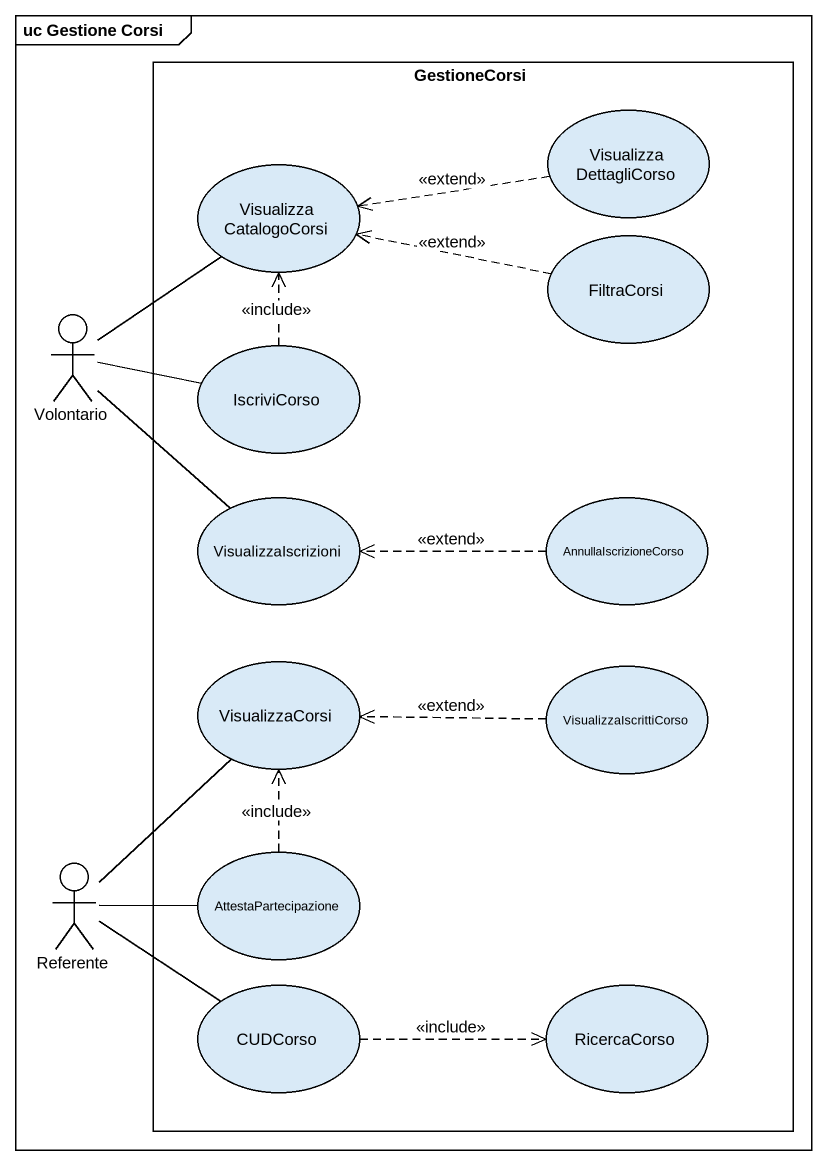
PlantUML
@startuml
mainframe uc Gestione Corsi
rectangle GestioneCorsi {
  usecase VisualizzaCatalogoCorsi
  usecase VisualizzaDettagliCorso
  usecase FiltraCorsi
  usecase IscriviCorso
  usecase VisualizzaIscrizioni
  usecase AnnullaIscrizioneCorso
  usecase VisualizzaCorsi
  usecase VisualizzaIscrittiCorso
  usecase AttestaPartecipazione
  usecase CUDCorso
  usecase RicercaCorso
}
actor Volontario
actor Referente
VisualizzaDettagliCorso .left.> VisualizzaCatalogoCorsi : <<extend>>
FiltraCorsi .left.> VisualizzaCatalogoCorsi : <<extend>>
Volontario -up- VisualizzaCatalogoCorsi
IscriviCorso .up.> VisualizzaCatalogoCorsi : <<include>>
IscriviCorso -left- Volontario
VisualizzaIscrizioni -up- Volontario
AnnullaIscrizioneCorso .left.> VisualizzaIscrizioni : <<extend>>
VisualizzaCorsi -- Referente
VisualizzaIscrittiCorso .left.> VisualizzaCorsi : <<extend>>
AttestaPartecipazione .up.> VisualizzaCorsi : <<include>>
Referente -right- AttestaPartecipazione
CUDCorso -left- Referente
CUDCorso .right.> RicercaCorso : <<include>>
@enduml
